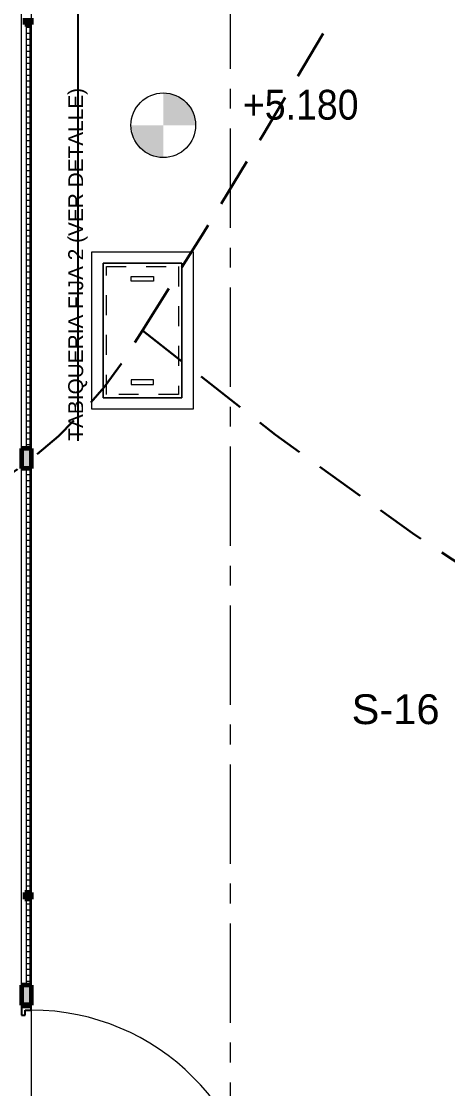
# Model space of a CAD drawing. Header units: inches. Extents: x -19 to 5698, y -728 to 92.
# Drawn here: x 112.52 to 114.66, y 18.18 to 23.55 of the extents above; entities that cross this region are included whole.
import ezdxf

# ---------------------------------------------------------------- set-up
doc = ezdxf.new("R2010")
doc.units = ezdxf.units.IN
doc.header["$MEASUREMENT"] = 0
doc.set_wipeout_variables(frame=1)
for name, pattern in [('01 HJ$0$REF - 01 HJ$0$HIDDEN2', [0.1875, 0.125, -0.0625]), ('HIDDEN', [0.375, 0.25, -0.125]), ('Punto & Raya', [0.65, 0.5, -0.075, 0, -0.075]), ('Wipeout_Contour', [1, 0, -1])]:
    doc.linetypes.add(name, pattern=pattern)
doc.layers.get('0').update_dxf_attribs({"color": 61})
for name, color, linetype, lineweight in [('00 APARATOS-ELECTRICOS', 253, 'Continuous', 0), ('00 conduct tomacorr', 120, 'HIDDEN', 30), ('CANALES', 104, 'Continuous', 15)]:
    doc.layers.add(name, color=color, linetype=linetype, lineweight=lineweight)
for name, color, linetype in [('02 _ ARQ _ ALB _ Muros Interiores', 7, 'Continuous'), ('02 _ ARQ _ ZON _ Espacio.3D', 7, 'Continuous'), ('Acabado - Muros', 7, 'Continuous'), ('Marcador - Secciones', 7, 'Continuous'), ('Notas - Etiquetas', 7, 'Continuous')]:
    doc.layers.add(name, color=color, linetype=linetype)
doc.styles.add('Estilo_Generado_3', font='arial.ttf')
doc.styles.add('Estilo_Generado_4', font='swisse.ttf')
doc.dimstyles.new('Estilo_Generado__8', dxfattribs={"dimtxt": 0.18, "dimasz": 0.0912, "dimexe": 0.18, "dimexo": 0.0625, "dimgap": 0, "dimtad": 0, "dimtih": 1, "dimtoh": 1, "dimdec": 4, "dimzin": 0, "dimdsep": 46, "dimcen": 0.09, "dimadec": 0, "dimazin": 0, "dimtfac": 1, "dimtdec": 4, "dimtmove": 0, "dimatfit": 3, "dimldrblk": 'ARROWHEAD_5', "dimfxl": 1, "dimtolj": 1, "dimtzin": 0, "dimarcsym": 0})
pattern_1 = [(0, (92.500015, 6e-09), (0, 0.03), [])]

# ---------------------------------------------------------------- blocks, each defined once
blk = doc.blocks.new('ARROWHEAD_5')
at = {"linetype": 'Continuous', "lineweight": 0}
blk.add_hatch(color=0, dxfattribs=at).paths.add_polyline_path([(-1, 0.2679), (0, 0), (-1, -0.2679)])
at = {"color": 0, "linetype": 'Continuous', "lineweight": 0}
blk.add_line((0, 0), (-1, 0), dxfattribs=at)
blk = doc.blocks.new('BUZON TIPO II')
at = {"layer": 'CANALES', "color": 5}
for p, q in [((-0.3, 0.175), (0.3, 0.175)), ((-0.3, -0.175), (-0.3, 0.175)), ((0.3, 0.175), (0.3, -0.175)), ((0.3, -0.175), (-0.3, -0.175))]:
    blk.add_line(p, q, dxfattribs=at)
blk.add_lwpolyline([(-0.35, 0.225), (0.35, 0.225), (0.35, -0.225), (-0.35, -0.225), (-0.35, 0.225)], dxfattribs=at)
at = {"layer": 'CANALES', "color": 3}
for points in [[(-0.3, 0.175), (-0.3, -0.175), (0.3, -0.175), (0.3, 0.175), (-0.3, 0.175)], [(-0.24, 0), (-0.24, 0.05), (-0.22, 0.05), (-0.22, 0), (-0.22, -0.05), (-0.24, -0.05), (-0.24, 0)], [(0.24, 0), (0.24, 0.05), (0.22, 0.05), (0.22, 0), (0.22, -0.05), (0.24, -0.05), (0.24, 0)]]:
    blk.add_lwpolyline(points, dxfattribs=at)
at = {"layer": 'CANALES', "color": 5, "linetype": '01 HJ$0$REF - 01 HJ$0$HIDDEN2', "ltscale": 0.1}
blk.add_lwpolyline([(-0.285, 0.16), (0.285, 0.16), (0.285, -0.16), (-0.285, -0.16), (-0.285, 0.16)], dxfattribs=at)

msp = doc.modelspace()

# ---------------------------------------------------------------- hatches: boundary and pattern name
at = {"linetype": 'Continuous', "lineweight": 13}
for points in [[(113.2339, 23.0272), (113.3964, 23.0272), (113.3841, 23.0894), (113.3488, 23.1421), (113.2961, 23.1773), (113.2339, 23.1897)], [(113.2339, 23.0272), (113.0714, 23.0272), (113.0838, 22.965), (113.119, 22.9123), (113.1717, 22.8771), (113.2339, 22.8647)]]:
    msp.add_hatch(color=7, dxfattribs=at).paths.add_polyline_path(points)

# ---------------------------------------------------------------- linework, layer by layer
at = {"color": 7, "linetype": 'Continuous', "lineweight": 13}
msp.add_circle((113.2339, 23.0272), 0.1625, dxfattribs=at)
at = {"layer": '00 conduct tomacorr'}
for centre, radius, start, end in [((71.2551, 48.478, 0.0003), 49.546, 327.68795, 338.41218), ((126.0074, 37.7268, 0.0004), 20.3315, 230.69659, 268.75855)]:
    msp.add_arc(centre, radius, start, end, dxfattribs=at)
at = {"layer": '02 _ ARQ _ ALB _ Muros Interiores', "color": 7, "linetype": 'Continuous', "lineweight": 80}
msp.add_line((112.52, 18.6), (112.57, 18.6), dxfattribs=at)
msp.add_line((112.52, 18.6), (112.57, 18.6), dxfattribs=at)
msp.add_line((112.52, 18.6), (112.57, 18.6), dxfattribs=at)
at = {"layer": '02 _ ARQ _ ALB _ Muros Interiores', "color": 165, "linetype": 'Continuous', "lineweight": 25}
for p, q in [((112.57, 18.6), (112.52, 18.6)), ((112.52, 18.6), (112.52, 18.55)), ((112.57, 18.575), (112.57, 18.6)), ((112.52, 18.55), (112.54, 18.55)), ((112.54, 18.55), (112.54, 18.575)), ((112.54, 18.575), (112.57, 18.575))]:
    msp.add_line(p, q, dxfattribs=at)
at = {"layer": '02 _ ARQ _ ALB _ Muros Interiores', "color": 165, "linetype": 'Continuous', "lineweight": 15}
msp.add_arc((112.57, 17.425), 1.15, 0, 90, dxfattribs=at)
at = {"layer": '02 _ ARQ _ ZON _ Espacio.3D', "color": 254, "linetype": 'Continuous', "lineweight": 0, "flags": 128}
msp.add_lwpolyline([(112.57, 29.7), (112.57, 17.4), (137.07, 17.4)], dxfattribs=at)
at = {"layer": 'Acabado - Muros', "color": 7, "linetype": 'Continuous', "lineweight": 60}
msp.add_line((112.57, 18.6), (112.52, 18.6), dxfattribs=at)
at = {"layer": 'Marcador - Secciones', "color": 251, "linetype": 'Punto & Raya', "lineweight": 13, "true_color": 0x636466}
msp.add_line((113.57, 46.2111), (113.57, 0.8878), dxfattribs=at)

# ---------------------------------------------------------------- block references
at = {"layer": '00 APARATOS-ELECTRICOS', "lineweight": 25, "xscale": 1.130955386209125, "yscale": 1.130955386209125, "zscale": 1.130955386209125, "rotation": 270.0000000000012}
msp.add_blockref('BUZON TIPO II', (113.1288, 21.9942), dxfattribs=at)

# ---------------------------------------------------------------- texts
at = {"color": 7, "lineweight": 13, "insert": (113.6339, 23.0533), "char_height": 0.15, "attachment_point": 7, "style": 'Estilo_Generado_4'}
msp.add_mtext('\\A1;{\\W0.900000x;\\pql;\\fSwis721 Ex BT|b0|i0|c0|p34;+5.180}', dxfattribs=at)
at = {"layer": 'Marcador - Secciones', "color": 152, "lineweight": 20, "insert": (114.6235, 20.0117), "char_height": 0.15, "attachment_point": 9, "style": 'Estilo_Generado_3'}
msp.add_mtext('\\A1;{\\pqr;\\pt0;\\fArial|b0|i0|c0|p34;S-16}', dxfattribs=at)
at = {"layer": 'Notas - Etiquetas', "color": 171, "linetype": 'Continuous', "lineweight": 13, "insert": (112.8045, 21.4396), "char_height": 0.075, "attachment_point": 4, "rotation": 90, "style": 'Estilo_Generado_4'}
msp.add_mtext('\\A1;{\\pql;\\fSwis721 Ex BT|b0|i0|c0|p34;TABIQUERIA FIJA 2 (VER DETALLE)\\fSwis721 Ex BT|b0|i0|c0|p34; }', dxfattribs=at)

# ---------------------------------------------------------------- next in the draw order: wipeouts: each hides what was drawn before it
at = {"color": 254, "linetype": 'Wipeout_Contour', "lineweight": 0, "ltscale": 4946.857317}
msp.add_wipeout([(112.52, 23.55), (112.52, 21.4), (112.57, 21.4), (112.57, 23.5335), (112.537, 23.5335), (112.537, 23.55)], dxfattribs=at).dxf.layer = 'Acabado - Muros'
at = {"color": 254, "linetype": 'Wipeout_Contour', "lineweight": 0, "ltscale": 4946.347152}
msp.add_wipeout([(112.52, 21.3), (112.52, 19.15), (112.537, 19.15), (112.537, 19.1665), (112.57, 19.1665), (112.57, 21.3)], dxfattribs=at).dxf.layer = 'Acabado - Muros'

# ---------------------------------------------------------------- next in the draw order: linework, layer by layer
at = {"layer": 'Acabado - Muros', "color": 251, "linetype": 'Continuous', "lineweight": 13, "flags": 128}
for points in [[(112.52, 21.4), (112.52, 23.55), (112.52, 25.7)], [(112.57, 21.4), (112.57, 23.5335)]]:
    msp.add_lwpolyline(points, dxfattribs=at)

# ---------------------------------------------------------------- next in the draw order: wipeouts: each hides what was drawn before it
at = {"color": 254, "linetype": 'Wipeout_Contour', "lineweight": 0, "ltscale": 4946.263826}
msp.add_wipeout([(112.52, 19.15), (112.52, 18.7), (112.57, 18.7), (112.57, 19.1335), (112.537, 19.1335), (112.537, 19.15)], dxfattribs=at).dxf.layer = 'Acabado - Muros'

# ---------------------------------------------------------------- next in the draw order: linework, layer by layer
at = {"layer": 'Acabado - Muros', "color": 251, "linetype": 'Continuous', "lineweight": 13, "flags": 128}
for points in [[(112.52, 18.7), (112.52, 19.15), (112.52, 21.3)], [(112.57, 19.1665), (112.57, 21.3)], [(112.57, 18.7), (112.57, 19.1335)]]:
    msp.add_lwpolyline(points, dxfattribs=at)

# ---------------------------------------------------------------- next in the draw order: wipeouts: each hides what was drawn before it
at = {"color": 254, "linetype": 'Wipeout_Contour', "lineweight": 0, "ltscale": 3297.684137}
msp.add_wipeout([(112.565, 23.5335), (112.545, 23.5335), (112.545, 21.4), (112.565, 21.4)], dxfattribs=at).dxf.layer = 'Acabado - Muros'

# ---------------------------------------------------------------- next in the draw order: hatches: boundary and pattern name
at = {"layer": 'Acabado - Muros', "linetype": 'Continuous', "lineweight": 0}
msp.add_hatch(color=254, dxfattribs=at).paths.add_polyline_path([(112.537, 23.5665), (112.537, 23.5335), (112.57, 23.5335), (112.57, 23.5665)])
h = msp.add_hatch(dxfattribs=at)
h.set_pattern_fill('CONTRACHAPADO_0002', color=254, style=0, pattern_type=2)
h.set_pattern_definition(pattern_1)
h.paths.add_polyline_path([(112.565, 23.5335), (112.545, 23.5335), (112.545, 21.4), (112.565, 21.4)])

# ---------------------------------------------------------------- next in the draw order: linework, layer by layer
at = {"layer": 'Acabado - Muros', "color": 7, "linetype": 'Continuous', "lineweight": 60}
for p, q in [((112.537, 23.5665), (112.537, 23.5335)), ((112.57, 23.5335), (112.537, 23.5335)), ((112.57, 23.5665), (112.57, 23.5335)), ((112.57, 21.4), (112.52, 21.4))]:
    msp.add_line(p, q, dxfattribs=at)
at = {"layer": 'Acabado - Muros', "color": 7, "linetype": 'Continuous', "lineweight": 13, "flags": 128}
msp.add_lwpolyline([(112.565, 23.5335), (112.545, 23.5335), (112.545, 21.4), (112.565, 21.4)], close=True, dxfattribs=at)

# ---------------------------------------------------------------- next in the draw order: wipeouts: each hides what was drawn before it
at = {"color": 254, "linetype": 'Wipeout_Contour', "lineweight": 0, "ltscale": 3297.45277}
msp.add_wipeout([(112.565, 21.3), (112.545, 21.3), (112.545, 19.1665), (112.565, 19.1665)], dxfattribs=at).dxf.layer = 'Acabado - Muros'
at = {"color": 254, "linetype": 'Wipeout_Contour', "lineweight": 0, "ltscale": 3297.325128}
msp.add_wipeout([(112.565, 19.1335), (112.545, 19.1335), (112.545, 18.7), (112.565, 18.7)], dxfattribs=at).dxf.layer = 'Acabado - Muros'

# ---------------------------------------------------------------- next in the draw order: hatches: boundary and pattern name
at = {"layer": 'Acabado - Muros', "linetype": 'Continuous', "lineweight": 0}
for points in [[(112.52, 21.4), (112.52, 21.3), (112.57, 21.3), (112.57, 21.4)], [(112.537, 19.1665), (112.537, 19.1335), (112.57, 19.1335), (112.57, 19.1665)], [(112.57, 18.7), (112.52, 18.7), (112.52, 18.6), (112.57, 18.6)]]:
    msp.add_hatch(color=254, dxfattribs=at).paths.add_polyline_path(points)
h = msp.add_hatch(dxfattribs=at)
h.set_pattern_fill('CONTRACHAPADO_0002', color=254, style=0, pattern_type=2)
h.set_pattern_definition(pattern_1)
h.paths.add_polyline_path([(112.565, 21.3), (112.545, 21.3), (112.545, 19.1665), (112.565, 19.1665)])
h = msp.add_hatch(dxfattribs=at)
h.set_pattern_fill('CONTRACHAPADO_0002', color=254, style=0, pattern_type=2)
h.set_pattern_definition(pattern_1)
h.paths.add_polyline_path([(112.565, 19.1335), (112.545, 19.1335), (112.545, 18.7), (112.565, 18.7)])

# ---------------------------------------------------------------- next in the draw order: linework, layer by layer
at = {"layer": '00 conduct tomacorr'}
msp.add_arc((111.2112, 23.0861, -0.0003), 2.2067, 260.333, 330.3419, dxfattribs=at)
at = {"layer": 'Acabado - Muros', "color": 7, "linetype": 'Continuous', "lineweight": 60}
for p, q in [((112.52, 21.4), (112.52, 21.3)), ((112.57, 21.4), (112.57, 21.3)), ((112.57, 21.3), (112.52, 21.3)), ((112.537, 19.1665), (112.537, 19.1335)), ((112.57, 19.1665), (112.537, 19.1665)), ((112.57, 19.1335), (112.537, 19.1335)), ((112.57, 19.1665), (112.57, 19.1335)), ((112.52, 18.7), (112.52, 18.6)), ((112.57, 18.7), (112.52, 18.7)), ((112.57, 18.7), (112.57, 18.6))]:
    msp.add_line(p, q, dxfattribs=at)
at = {"layer": 'Acabado - Muros', "color": 7, "linetype": 'Continuous', "lineweight": 13, "flags": 128}
for points in [[(112.565, 21.3), (112.545, 21.3), (112.545, 19.1665), (112.565, 19.1665)], [(112.565, 19.1335), (112.545, 19.1335), (112.545, 18.7), (112.565, 18.7)]]:
    msp.add_lwpolyline(points, close=True, dxfattribs=at)

# ---------------------------------------------------------------- next in the draw order: leaders
at = {"layer": 'Notas - Etiquetas', "color": 144, "linetype": 'Continuous', "lineweight": 13, "annotation_type": 0, "has_hookline": 1, "hookline_direction": 1, "text_width": 1.9482, "horizontal_direction": (0, 1, 0)}
msp.add_leader([(112.555, 24.15), (112.8045, 23.9097), (112.8045, 21.4396)], dimstyle='Estilo_Generado__8', dxfattribs=at)

doc.saveas('drawing.dxf')
